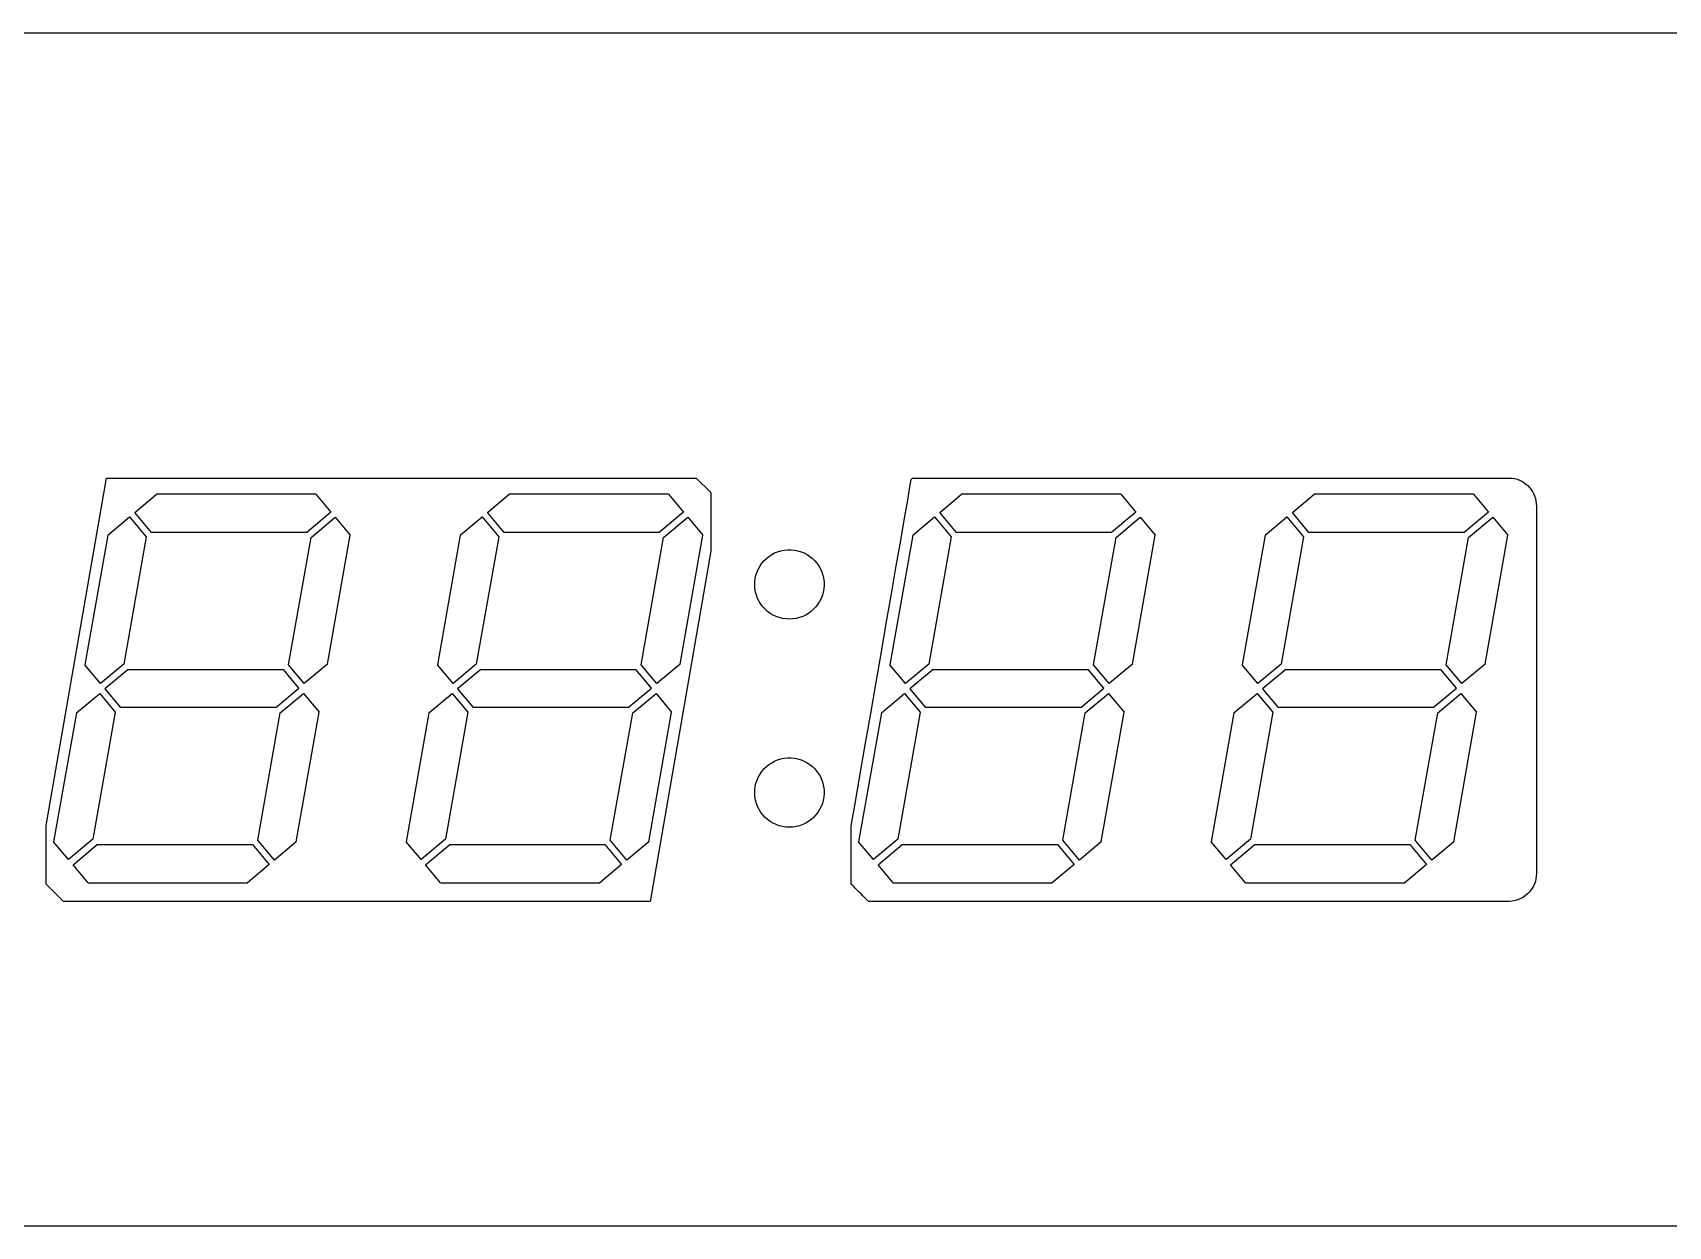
# Model space of a CAD drawing. Extents: x 8.5 to 27.5, y 11 to 13.
# Drawn here: x 15.689 to 18.046, y 11.302 to 13.022 of the extents above; entities that cross this region are included whole.
import ezdxf

# ---------------------------------------------------------------- set-up
doc = ezdxf.new("R2010")
doc.units = 0
doc.header["$MEASUREMENT"] = 0
doc.layers.get('0').update_dxf_attribs({"linetype": 'CONTINUOUS'})

msp = doc.modelspace()

# ---------------------------------------------------------------- linework, layer by layer
for points in [[(15.6232, 13.0222), (15.7224, 13.0222), (15.8219, 13.0222), (15.9217, 13.0222), (16.0217, 13.0222), (16.1219, 13.0222), (16.2224, 13.0222), (16.3231, 13.0222), (16.424, 13.0222), (16.525, 13.0222), (16.6263, 13.0222), (16.7277, 13.0222), (16.931, 13.0222), (17.1347, 13.0222), (17.3389, 13.0222), (17.5433, 13.0222), (17.9527, 13.0222), (18.3622, 13.0222)], [(16.666, 12.2751), (16.5786, 11.7705), (15.7331, 11.7705), (15.7084, 11.7952), (15.7084, 11.8797), (15.7952, 12.3805), (16.6451, 12.3805), (16.666, 12.3596), (16.666, 12.2751)], [(15.8359, 12.3309), (15.8673, 12.3572)], [(16.0969, 12.3572), (15.8673, 12.3572)], [(16.0969, 12.3572), (16.1185, 12.3315)], [(16.344, 12.3309), (16.3753, 12.3572)], [(16.6049, 12.3572), (16.3753, 12.3572)], [(16.6049, 12.3572), (16.6265, 12.3315)], [(16.9959, 12.3309), (17.0273, 12.3572)], [(17.2569, 12.3572), (17.0273, 12.3572)], [(17.2569, 12.3572), (17.2785, 12.3315)], [(17.504, 12.3309), (17.5353, 12.3572)], [(17.7649, 12.3572), (17.5353, 12.3572)], [(17.7649, 12.3572), (17.7865, 12.3315)], [(15.86, 12.3022), (15.8359, 12.3309)], [(16.1185, 12.3315), (16.0836, 12.3022)], [(16.368, 12.3022), (16.344, 12.3309)], [(16.6265, 12.3315), (16.5916, 12.3022)], [(17.02, 12.3022), (16.9959, 12.3309)], [(17.2785, 12.3315), (17.2436, 12.3022)], [(17.528, 12.3022), (17.504, 12.3309)], [(17.7865, 12.3315), (17.7516, 12.3022)], [(15.7969, 12.2981), (15.8283, 12.3245)], [(15.8283, 12.3245), (15.8523, 12.2958)], [(16.09, 12.2946), (16.1249, 12.3239)], [(16.1249, 12.3239), (16.1465, 12.2981)], [(16.3049, 12.2981), (16.3363, 12.3245)], [(16.3363, 12.3245), (16.3603, 12.2958)], [(16.598, 12.2946), (16.6329, 12.3239)], [(16.6329, 12.3239), (16.6545, 12.2981)], [(16.9569, 12.2981), (16.9883, 12.3245)], [(16.9883, 12.3245), (17.0123, 12.2958)], [(17.25, 12.2946), (17.2849, 12.3239)], [(17.2849, 12.3239), (17.3065, 12.2981)], [(17.4649, 12.2981), (17.4963, 12.3245)], [(17.4963, 12.3245), (17.5203, 12.2958)], [(17.758, 12.2946), (17.7929, 12.3239)], [(17.7929, 12.3239), (17.8145, 12.2981)], [(15.7969, 12.2981), (15.7639, 12.1112)], [(15.8523, 12.2958), (15.82, 12.1124)], [(16.0836, 12.3022), (15.86, 12.3022)], [(16.0576, 12.1112), (16.09, 12.2946)], [(16.1137, 12.1124), (16.1465, 12.2981)], [(16.3049, 12.2981), (16.2719, 12.1112)], [(16.3603, 12.2958), (16.328, 12.1124)], [(16.5916, 12.3022), (16.368, 12.3022)], [(16.5656, 12.1112), (16.598, 12.2946)], [(16.6217, 12.1124), (16.6545, 12.2981)], [(16.9569, 12.2981), (16.9239, 12.1112)], [(17.0123, 12.2958), (16.98, 12.1124)], [(17.2436, 12.3022), (17.02, 12.3022)], [(17.2176, 12.1112), (17.25, 12.2946)], [(17.2737, 12.1124), (17.3065, 12.2981)], [(17.4649, 12.2981), (17.4319, 12.1112)], [(17.5203, 12.2958), (17.488, 12.1124)], [(17.7516, 12.3022), (17.528, 12.3022)], [(17.7256, 12.1112), (17.758, 12.2946)], [(17.7817, 12.1124), (17.8145, 12.2981)], [(15.7865, 12.0843), (15.7639, 12.1112)], [(15.82, 12.1124), (15.7865, 12.0843)], [(15.8264, 12.1047), (15.7929, 12.0766)], [(15.8264, 12.1047), (16.05, 12.1047)], [(16.0725, 12.0778), (16.05, 12.1047)], [(16.0802, 12.0843), (16.0576, 12.1112)], [(16.1137, 12.1124), (16.0802, 12.0843)], [(16.2945, 12.0843), (16.2719, 12.1112)], [(16.328, 12.1124), (16.2945, 12.0843)], [(16.3344, 12.1047), (16.3009, 12.0766)], [(16.3344, 12.1047), (16.558, 12.1047)], [(16.5805, 12.0778), (16.558, 12.1047)], [(16.5882, 12.0843), (16.5656, 12.1112)], [(16.6217, 12.1124), (16.5882, 12.0843)], [(16.9465, 12.0843), (16.9239, 12.1112)], [(16.98, 12.1124), (16.9465, 12.0843)], [(16.9864, 12.1047), (16.9529, 12.0766)], [(16.9864, 12.1047), (17.21, 12.1047)], [(17.2325, 12.0778), (17.21, 12.1047)], [(17.2402, 12.0843), (17.2176, 12.1112)], [(17.2737, 12.1124), (17.2402, 12.0843)], [(17.4545, 12.0843), (17.4319, 12.1112)], [(17.488, 12.1124), (17.4545, 12.0843)], [(17.4944, 12.1047), (17.4609, 12.0766)], [(17.4944, 12.1047), (17.718, 12.1047)], [(17.7405, 12.0778), (17.718, 12.1047)], [(17.7482, 12.0843), (17.7256, 12.1112)], [(17.7817, 12.1124), (17.7482, 12.0843)], [(15.7518, 12.0421), (15.7853, 12.0702)], [(15.7853, 12.0702), (15.8078, 12.0433)], [(15.7929, 12.0766), (15.8155, 12.0497)], [(16.039, 12.0497), (16.0725, 12.0778)], [(16.0455, 12.0421), (16.079, 12.0702)], [(16.079, 12.0702), (16.1015, 12.0433)], [(16.2598, 12.0421), (16.2933, 12.0702)], [(16.2933, 12.0702), (16.3158, 12.0433)], [(16.3009, 12.0766), (16.3235, 12.0497)], [(16.547, 12.0497), (16.5805, 12.0778)], [(16.5535, 12.0421), (16.587, 12.0702)], [(16.587, 12.0702), (16.6095, 12.0433)], [(16.9118, 12.0421), (16.9453, 12.0702)], [(16.9453, 12.0702), (16.9678, 12.0433)], [(16.9529, 12.0766), (16.9755, 12.0497)], [(17.199, 12.0497), (17.2325, 12.0778)], [(17.2055, 12.0421), (17.239, 12.0702)], [(17.239, 12.0702), (17.2615, 12.0433)], [(17.4198, 12.0421), (17.4533, 12.0702)], [(17.4533, 12.0702), (17.4758, 12.0433)], [(17.4609, 12.0766), (17.4835, 12.0497)], [(17.707, 12.0497), (17.7405, 12.0778)], [(17.7135, 12.0421), (17.747, 12.0702)], [(17.747, 12.0702), (17.7695, 12.0433)], [(16.039, 12.0497), (15.8155, 12.0497)], [(16.547, 12.0497), (16.3235, 12.0497)], [(17.199, 12.0497), (16.9755, 12.0497)], [(17.707, 12.0497), (17.4835, 12.0497)], [(15.7518, 12.0421), (15.719, 11.8563)], [(15.8078, 12.0433), (15.7755, 11.8599)], [(16.0131, 11.8587), (16.0455, 12.0421)], [(16.0686, 11.8563), (16.1015, 12.0433)], [(16.2598, 12.0421), (16.227, 11.8563)], [(16.3158, 12.0433), (16.2835, 11.8599)], [(16.5211, 11.8587), (16.5535, 12.0421)], [(16.5766, 11.8563), (16.6095, 12.0433)], [(16.9118, 12.0421), (16.879, 11.8563)], [(16.9678, 12.0433), (16.9355, 11.8599)], [(17.1731, 11.8587), (17.2055, 12.0421)], [(17.2286, 11.8563), (17.2615, 12.0433)], [(17.4198, 12.0421), (17.387, 11.8563)], [(17.4758, 12.0433), (17.4435, 11.8599)], [(17.6811, 11.8587), (17.7135, 12.0421)], [(17.7366, 11.8563), (17.7695, 12.0433)], [(15.7406, 11.8306), (15.719, 11.8563)], [(15.7755, 11.8599), (15.7406, 11.8306)], [(16.0372, 11.83), (16.0131, 11.8587)], [(16.0686, 11.8563), (16.0372, 11.83)], [(16.2486, 11.8306), (16.227, 11.8563)], [(16.2835, 11.8599), (16.2486, 11.8306)], [(16.5452, 11.83), (16.5211, 11.8587)], [(16.5766, 11.8563), (16.5452, 11.83)], [(16.9006, 11.8306), (16.879, 11.8563)], [(16.9355, 11.8599), (16.9006, 11.8306)], [(17.1972, 11.83), (17.1731, 11.8587)], [(17.2286, 11.8563), (17.1972, 11.83)], [(17.4086, 11.8306), (17.387, 11.8563)], [(17.4435, 11.8599), (17.4086, 11.8306)], [(17.7052, 11.83), (17.6811, 11.8587)], [(17.7366, 11.8563), (17.7052, 11.83)], [(15.747, 11.823), (15.7819, 11.8522)], [(15.7819, 11.8522), (16.0055, 11.8522)], [(16.0055, 11.8522), (16.0295, 11.8236)], [(16.255, 11.823), (16.2899, 11.8522)], [(16.2899, 11.8522), (16.5135, 11.8522)], [(16.5135, 11.8522), (16.5375, 11.8236)], [(16.907, 11.823), (16.9419, 11.8522)], [(16.9419, 11.8522), (17.1655, 11.8522)], [(17.1655, 11.8522), (17.1895, 11.8236)], [(17.415, 11.823), (17.4499, 11.8522)], [(17.4499, 11.8522), (17.6735, 11.8522)], [(17.6735, 11.8522), (17.6975, 11.8236)], [(15.7686, 11.7972), (15.747, 11.823)], [(16.0295, 11.8236), (15.9981, 11.7972)], [(16.2766, 11.7972), (16.255, 11.823)], [(16.5375, 11.8236), (16.5061, 11.7972)], [(16.9286, 11.7972), (16.907, 11.823)], [(17.1895, 11.8236), (17.1581, 11.7972)], [(17.4366, 11.7972), (17.415, 11.823)], [(17.6975, 11.8236), (17.6661, 11.7972)], [(15.7686, 11.7972), (15.9981, 11.7972)], [(16.2766, 11.7972), (16.5061, 11.7972)], [(16.9286, 11.7972), (17.1581, 11.7972)], [(17.4366, 11.7972), (17.6661, 11.7972)], [(18.3622, 11.3022), (17.9527, 11.3022), (17.5433, 11.3022), (17.3389, 11.3022), (17.1347, 11.3022), (16.931, 11.3022), (16.7277, 11.3022), (16.6263, 11.3022), (16.525, 11.3022), (16.424, 11.3022), (16.3231, 11.3022), (16.2224, 11.3022), (16.1219, 11.3022), (16.0217, 11.3022), (15.9217, 11.3022), (15.8219, 11.3022), (15.7224, 11.3022), (15.6232, 11.3022)]]:
    msp.add_lwpolyline(points)
for points in [[(17.8558, 11.8105), (17.8556, 11.8067), (17.8551, 11.803), (17.8542, 11.7993), (17.853, 11.7959), (17.8515, 11.7926), (17.8498, 11.7894), (17.8477, 11.7864), (17.8454, 11.7837), (17.8429, 11.7811), (17.8402, 11.7788), (17.8372, 11.7767), (17.8341, 11.7749), (17.8308, 11.7734), (17.8274, 11.7722), (17.8238, 11.7713), (17.8201, 11.7707), (17.8163, 11.7705), (17.8088, 11.7705), (17.785, 11.7705), (17.7465, 11.7705), (17.6954, 11.7705), (17.634, 11.7705), (17.5645, 11.7705), (17.489, 11.7705), (17.4099, 11.7705), (17.3292, 11.7705), (17.2492, 11.7705), (17.1721, 11.7705), (17.1001, 11.7705), (17.0354, 11.7705), (16.9802, 11.7705), (16.9367, 11.7705), (16.9071, 11.7705), (16.8937, 11.7705), (16.893, 11.7706), (16.8924, 11.7712), (16.8914, 11.7722), (16.8901, 11.7735), (16.8884, 11.7751), (16.8866, 11.777), (16.8846, 11.779), (16.8825, 11.7811), (16.8803, 11.7833), (16.8782, 11.7854), (16.8761, 11.7875), (16.8742, 11.7894), (16.8724, 11.7912), (16.8709, 11.7927), (16.8697, 11.7939), (16.8689, 11.7947), (16.8684, 11.7952), (16.8684, 11.7955), (16.8684, 11.7973), (16.8684, 11.8005), (16.8684, 11.8049), (16.8684, 11.8104), (16.8684, 11.8166), (16.8684, 11.8234), (16.8684, 11.8305), (16.8684, 11.8379), (16.8684, 11.8453), (16.8684, 11.8524), (16.8684, 11.8592), (16.8684, 11.8653), (16.8684, 11.8706), (16.8684, 11.8748), (16.8684, 11.8779), (16.8684, 11.8795), (16.8686, 11.881), (16.8703, 11.8906), (16.8734, 11.9086), (16.8778, 11.9339), (16.8832, 11.9653), (16.8895, 12.0015), (16.8964, 12.0414), (16.9038, 12.0837), (16.9113, 12.1274), (16.9189, 12.1711), (16.9263, 12.2136), (16.9333, 12.2539), (16.9396, 12.2906), (16.9452, 12.3227), (16.9497, 12.3488), (16.953, 12.3678), (16.9549, 12.3785), (16.9564, 12.3805), (16.971, 12.3805), (17.0003, 12.3805), (17.0423, 12.3805), (17.095, 12.3805), (17.1563, 12.3805), (17.2242, 12.3805), (17.2965, 12.3805), (17.3714, 12.3805), (17.4465, 12.3805), (17.5201, 12.3805), (17.5899, 12.3805), (17.6539, 12.3805), (17.71, 12.3805), (17.7563, 12.3805), (17.7906, 12.3805), (17.811, 12.3805), (17.8167, 12.3805), (17.8205, 12.3802), (17.8242, 12.3796), (17.8278, 12.3787), (17.8312, 12.3774), (17.8345, 12.3758), (17.8376, 12.374), (17.8405, 12.3719), (17.8432, 12.3696), (17.8457, 12.367), (17.848, 12.3642), (17.85, 12.3612), (17.8517, 12.358), (17.8532, 12.3547), (17.8543, 12.3512), (17.8551, 12.3476), (17.8556, 12.3439), (17.8558, 12.3404), (17.8558, 12.3339), (17.8558, 12.318), (17.8558, 12.294), (17.8558, 12.2631), (17.8558, 12.2265), (17.8558, 12.1856), (17.8558, 12.1416), (17.8558, 12.0958), (17.8558, 12.0494), (17.8558, 12.0038), (17.8558, 11.9601), (17.8558, 11.9197), (17.8558, 11.8837), (17.8558, 11.8536), (17.8558, 11.8305), (17.8558, 11.8157)], [(16.7792, 12.1772), (16.7742, 12.1775), (16.7693, 12.1782), (16.7646, 12.1794), (16.76, 12.1811), (16.7557, 12.1831), (16.7516, 12.1855), (16.7478, 12.1883), (16.7443, 12.1915), (16.7411, 12.1949), (16.7382, 12.1987), (16.7357, 12.2027), (16.7335, 12.207), (16.7318, 12.2115), (16.7305, 12.2161), (16.7296, 12.221), (16.7292, 12.226), (16.7294, 12.2311), (16.73, 12.236), (16.7311, 12.2407), (16.7326, 12.2453), (16.7345, 12.2497), (16.7369, 12.2539), (16.7396, 12.2577), (16.7426, 12.2613), (16.746, 12.2646), (16.7497, 12.2676), (16.7537, 12.2702), (16.7579, 12.2725), (16.7623, 12.2743), (16.7669, 12.2757), (16.7717, 12.2767), (16.7767, 12.2772), (16.7818, 12.2772), (16.7867, 12.2767), (16.7915, 12.2757), (16.7962, 12.2743), (16.8006, 12.2725), (16.8048, 12.2702), (16.8088, 12.2676), (16.8124, 12.2646), (16.8158, 12.2613), (16.8189, 12.2577), (16.8216, 12.2539), (16.8239, 12.2497), (16.8259, 12.2453), (16.8274, 12.2407), (16.8285, 12.236), (16.8291, 12.2311), (16.8292, 12.226), (16.8288, 12.221), (16.828, 12.2161), (16.8267, 12.2115), (16.8249, 12.207), (16.8228, 12.2027), (16.8203, 12.1987), (16.8174, 12.1949), (16.8142, 12.1915), (16.8106, 12.1883), (16.8068, 12.1855), (16.8027, 12.1831), (16.7984, 12.1811), (16.7939, 12.1794), (16.7892, 12.1782), (16.7843, 12.1775)], [(16.7792, 11.8773), (16.7742, 11.8775), (16.7693, 11.8783), (16.7646, 11.8795), (16.76, 11.8811), (16.7557, 11.8831), (16.7516, 11.8856), (16.7478, 11.8884), (16.7443, 11.8915), (16.7411, 11.895), (16.7382, 11.8987), (16.7357, 11.9027), (16.7335, 11.907), (16.7318, 11.9115), (16.7305, 11.9161), (16.7296, 11.921), (16.7292, 11.926), (16.7294, 11.9311), (16.73, 11.936), (16.7311, 11.9408), (16.7326, 11.9453), (16.7345, 11.9497), (16.7369, 11.9539), (16.7396, 11.9577), (16.7426, 11.9613), (16.746, 11.9646), (16.7497, 11.9676), (16.7537, 11.9702), (16.7579, 11.9725), (16.7623, 11.9743), (16.7669, 11.9757), (16.7717, 11.9767), (16.7767, 11.9772), (16.7818, 11.9772), (16.7867, 11.9767), (16.7915, 11.9757), (16.7962, 11.9743), (16.8006, 11.9725), (16.8048, 11.9702), (16.8088, 11.9676), (16.8124, 11.9646), (16.8158, 11.9613), (16.8189, 11.9577), (16.8216, 11.9539), (16.8239, 11.9497), (16.8259, 11.9453), (16.8274, 11.9408), (16.8285, 11.936), (16.8291, 11.9311), (16.8292, 11.926), (16.8288, 11.921), (16.828, 11.9161), (16.8267, 11.9115), (16.8249, 11.907), (16.8228, 11.9027), (16.8203, 11.8987), (16.8174, 11.895), (16.8142, 11.8915), (16.8106, 11.8884), (16.8068, 11.8856), (16.8027, 11.8831), (16.7984, 11.8811), (16.7939, 11.8795), (16.7892, 11.8783), (16.7843, 11.8775)]]:
    msp.add_lwpolyline(points, close=True)

doc.saveas('drawing.dxf')
